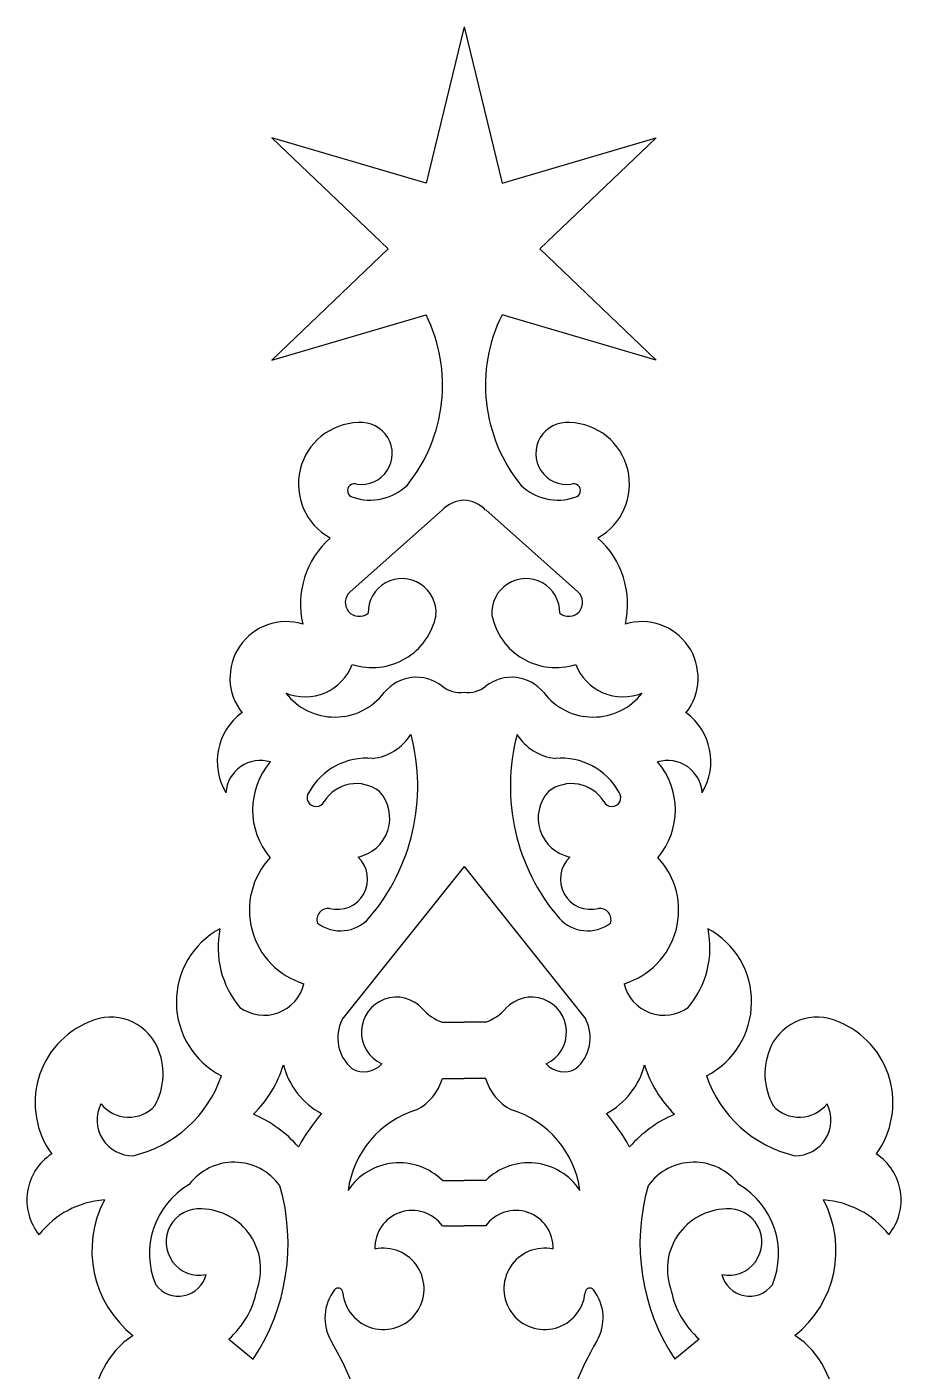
# Model space of a CAD drawing. Extents: x 11.3 to 46.9, y 2.4 to 33.5.
# Drawn here: x 14.02 to 24.1, y 18 to 33.5 of the extents above; entities that cross this region are included whole.
import ezdxf

# ---------------------------------------------------------------- set-up
doc = ezdxf.new("R2010")
doc.units = 0
doc.layers.get('0').update_dxf_attribs({"linetype": 'CONTINUOUS'})

msp = doc.modelspace()

# ---------------------------------------------------------------- linework, layer by layer
at = {"color": 3}
for p, q in [((19.061, 33.499), (18.623, 31.698)), ((19.061, 33.499), (19.499, 31.698)), ((18.623, 31.698), (16.844, 32.219)), ((16.844, 32.219), (18.185, 30.939)), ((19.499, 31.698), (21.277, 32.219)), ((21.277, 32.219), (19.937, 30.939)), ((18.185, 30.939), (16.844, 29.659)), ((19.937, 30.939), (21.277, 29.659)), ((16.844, 29.659), (18.623, 30.18)), ((21.277, 29.659), (19.499, 30.18)), ((18.811, 27.93), (17.747, 26.985)), ((19.311, 27.93), (20.375, 26.985)), ((19.061, 23.82), (17.657, 22.059)), ((19.061, 23.82), (20.465, 22.059)), ((18.811, 22.026), (19.061, 22.026)), ((19.311, 22.026), (19.061, 22.026)), ((18.811, 21.377), (19.061, 21.377)), ((19.311, 21.377), (19.061, 21.377)), ((18.811, 20.202), (19.061, 20.202)), ((19.311, 20.202), (19.061, 20.202)), ((18.811, 19.678), (19.061, 19.678)), ((19.311, 19.678), (19.061, 19.678)), ((16.348, 18.373), (16.63, 18.142)), ((21.774, 18.373), (21.492, 18.142))]:
    msp.add_line(p, q, dxfattribs=at)
for centre, radius, start, end in [((16.98, 29.368), 1.833, 320.966, 26.3163), ((21.142, 29.368), 1.833, 153.6837, 219.034), ((17.862, 28.228), 0.71, 91.7009, 240.9176), ((17.875, 28.581), 0.358, 262.0606, 95.3907), ((20.247, 28.581), 0.358, 84.6093, 277.9394), ((20.259, 28.228), 0.71, 299.0824, 88.2991), ((17.796, 28.154), 0.0783, 68.1425, 257.6847), ((17.979, 28.662), 0.618, 251.1919, 313.4216), ((20.143, 28.662), 0.618, 226.5784, 288.8081), ((20.326, 28.154), 0.0783, 282.3153, 111.8575), ((19.078, 27.671), 0.372, 92.7091, 135.9251), ((19.043, 27.671), 0.372, 44.0749, 87.2909), ((18.199, 26.843), 1.024, 131.7587, 192.9089), ((19.923, 26.843), 1.024, 347.0911, 48.2413), ((18.347, 26.747), 0.392, 355.3343, 181.125), ((19.774, 26.747), 0.392, 358.875, 184.6657), ((17.853, 26.865), 0.161, 131.4904, 309.1779), ((20.268, 26.865), 0.161, 230.8221, 48.5096), ((18.005, 26.862), 0.748, 251.9688, 348.7204), ((20.117, 26.862), 0.748, 191.2796, 288.0312), ((17.01, 25.995), 0.648, 72.8578, 218.3142), ((21.112, 25.995), 0.648, 321.6858, 107.1422), ((17.228, 26.36), 0.584, 247.6974, 338.9639), ((20.894, 26.36), 0.584, 201.0361, 292.3026), ((18.513, 25.522), 0.48, 51.6864, 140.9154), ((19.014, 26.146), 0.32, 230.5972, 278.4179), ((19.108, 26.146), 0.32, 261.5821, 309.4028), ((19.608, 25.522), 0.48, 39.0846, 128.3136), ((17.571, 26.259), 0.716, 217.8496, 322.6716), ((20.55, 26.259), 0.716, 217.3284, 322.1504), ((16.911, 25.031), 0.696, 126.0187, 211.055), ((21.211, 25.031), 0.696, 328.945, 53.9813), ((16.186, 24.747), 2.341, 319.4681, 14.7331), ((17.941, 25.665), 0.602, 276.4365, 327.6022), ((21.936, 24.747), 2.341, 165.2669, 220.5319), ((20.18, 25.665), 0.602, 212.3978, 263.5635), ((16.713, 24.644), 0.399, 73.2233, 176.1542), ((17.475, 24.473), 0.852, 139.4998, 220.2993), ((17.942, 24.303), 0.767, 85.0348, 150.9595), ((20.179, 24.303), 0.767, 29.0405, 94.9652), ((21.409, 24.644), 0.399, 3.8458, 106.7767), ((20.646, 24.473), 0.852, 319.7007, 40.5002), ((17.355, 24.615), 0.103, 144.186, 334.3742), ((17.819, 24.339), 0.437, 52.4787, 148.0864), ((17.748, 24.378), 0.457, 281.4532, 42.4497), ((20.373, 24.378), 0.457, 137.5503, 258.5468), ((20.302, 24.339), 0.437, 31.9136, 127.5213), ((20.766, 24.615), 0.103, 205.6258, 35.814), ((17.472, 23.317), 0.886, 136.8517, 253.1935), ((17.6, 23.675), 0.349, 255.0582, 46.8384), ((20.521, 23.675), 0.349, 133.1616, 284.9418), ((20.65, 23.317), 0.886, 286.8065, 43.1483), ((17.496, 23.207), 0.131, 83.804, 197.0556), ((20.625, 23.207), 0.131, 342.9444, 96.196), ((16.703, 22.26), 0.959, 118.4023, 242.7475), ((17.304, 22.887), 1.079, 168.4124, 219.8555), ((17.637, 23.518), 0.439, 232.6292, 318.3114), ((20.485, 23.518), 0.439, 221.6886, 307.3708), ((20.818, 22.887), 1.079, 320.1445, 11.5876), ((21.418, 22.26), 0.959, 297.2525, 61.5977), ((16.754, 22.581), 0.475, 234.1335, 346.4134), ((21.368, 22.581), 0.475, 193.5866, 305.8665), ((18.281, 21.912), 0.403, 42.1543, 245.3063), ((19.84, 21.912), 0.403, 294.6937, 137.8457), ((18.99, 22.542), 0.546, 221.258, 250.8124), ((19.131, 22.542), 0.546, 289.1876, 318.742), ((15.122, 21.098), 1.007, 112.0877, 215.9201), ((14.987, 21.493), 0.591, 25.2512, 114.3864), ((18.071, 21.846), 0.466, 152.8456, 229.6076), ((20.05, 21.846), 0.466, 310.3924, 27.1544), ((23.134, 21.493), 0.591, 65.6136, 154.7488), ((23, 21.098), 1.007, 324.0799, 67.9123), ((14.835, 21.43), 0.756, 330.97, 24.5899), ((23.287, 21.43), 0.756, 155.4101, 209.03), ((17.907, 21.731), 0.277, 240.0589, 317.9759), ((20.214, 21.731), 0.277, 222.0241, 299.9411), ((14.924, 21.866), 1.416, 283.1817, 341.109), ((15.697, 21.921), 1.338, 314.3615, 343.2873), ((17.835, 21.751), 0.883, 194.1067, 241.8038), ((20.286, 21.751), 0.883, 298.1962, 345.8933), ((22.424, 21.921), 1.338, 196.7127, 225.6385), ((23.197, 21.866), 1.416, 198.891, 256.8183), ((18.241, 21.543), 0.594, 297.4138, 343.8079), ((19.881, 21.543), 0.594, 196.1921, 242.5862), ((15.24, 20.897), 0.41, 152.9417, 271.0495), ((15.194, 21.339), 0.408, 218.5876, 317.6594), ((22.928, 21.339), 0.408, 222.3406, 321.4124), ((22.882, 20.897), 0.41, 268.9505, 27.0583), ((16.065, 19.636), 1.445, 41.1936, 66.8449), ((19.089, 19.535), 2.204, 139.2889, 151.4921), ((18.844, 19.935), 1.13, 106.973, 172.2586), ((19.278, 19.935), 1.13, 7.7414, 73.027), ((19.033, 19.535), 2.204, 28.5079, 40.7111), ((22.057, 19.636), 1.445, 113.1551, 138.8064), ((14.657, 19.976), 0.637, 123.4134, 218.8281), ((23.464, 19.976), 0.637, 321.1719, 56.5866), ((16.409, 19.762), 0.65, 35.7127, 142.8559), ((18.315, 19.696), 0.709, 45.6084, 146.4306), ((19.807, 19.696), 0.709, 33.5694, 134.3916), ((21.712, 19.762), 0.65, 37.1441, 144.2873), ((16.36, 19.356), 0.926, 120.3971, 202.7109), ((21.762, 19.356), 0.926, 337.2891, 59.6029), ((14.619, 19.474), 2.413, 326.4724, 16.0524), ((23.503, 19.474), 2.413, 163.9476, 213.5276), ((14.988, 18.929), 1.051, 94.0067, 141.9263), ((16.018, 19.394), 1.248, 152.1692, 231.664), ((16.009, 19.492), 0.383, 85.5703, 281.708), ((16.021, 19.179), 0.695, 339.1501, 88.5335), ((18.463, 19.427), 0.429, 35.7858, 182.0414), ((19.659, 19.427), 0.429, 357.9586, 144.2142), ((22.101, 19.179), 0.695, 91.4665, 200.8499), ((22.112, 19.492), 0.383, 258.292, 94.4297), ((22.103, 19.394), 1.248, 308.336, 27.8308), ((23.133, 18.929), 1.051, 38.0737, 85.9933), ((18.131, 18.952), 0.469, 185.3637, 101.9808), ((19.99, 18.952), 0.469, 78.0192, 354.6363), ((15.768, 19.195), 0.328, 216.9056, 346.3004), ((22.354, 19.195), 0.328, 193.6996, 323.0944), ((15.695, 19.122), 0.994, 311.0287, 348.92), ((17.988, 18.616), 0.531, 142.3286, 209.9745), ((17.61, 18.908), 0.0538, 0.8944, 142.2451), ((20.512, 18.908), 0.0538, 37.7549, 179.1056), ((20.134, 18.616), 0.531, 330.0255, 37.6714), ((22.426, 19.122), 0.994, 191.08, 228.9713), ((15.789, 17.58), 0.997, 123.1127, 241.8581), ((14.384, 16.478), 3.659, 11.9556, 30.7915), ((23.737, 16.478), 3.659, 149.2085, 168.0444), ((22.332, 17.58), 0.997, 298.1419, 56.8873)]:
    msp.add_arc(centre, radius, start, end, dxfattribs=at)

doc.saveas('drawing.dxf')
